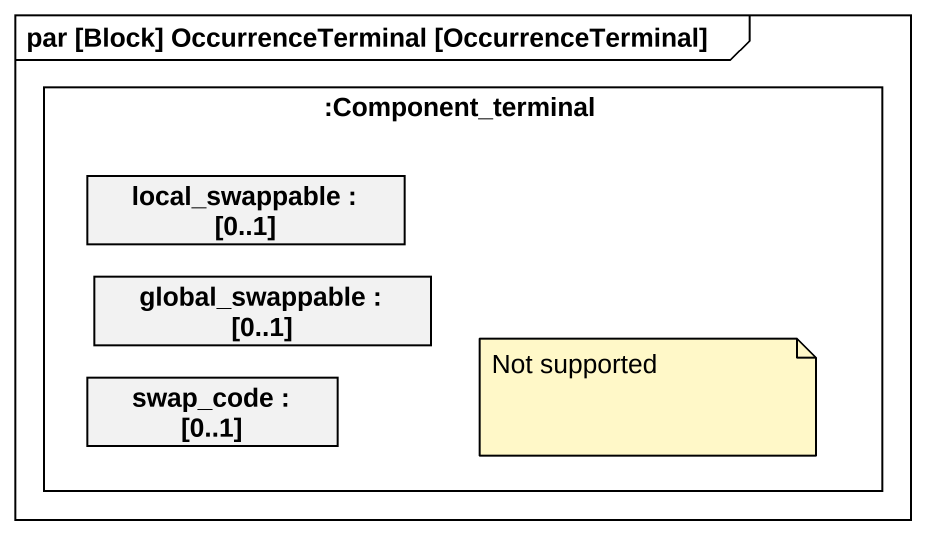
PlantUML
@startuml
mainframe par [Block] OccurrenceTerminal [OccurrenceTerminal]
rectangle ":Component_terminal" as Component_terminal {
  rectangle "local_swappable :  [0..1]" as local_swappable
  rectangle "global_swappable :  [0..1]" as global_swappable
  rectangle "swap_code :  [0..1]" as swap_code
}
note as N1
  Not supported
end note
@enduml
